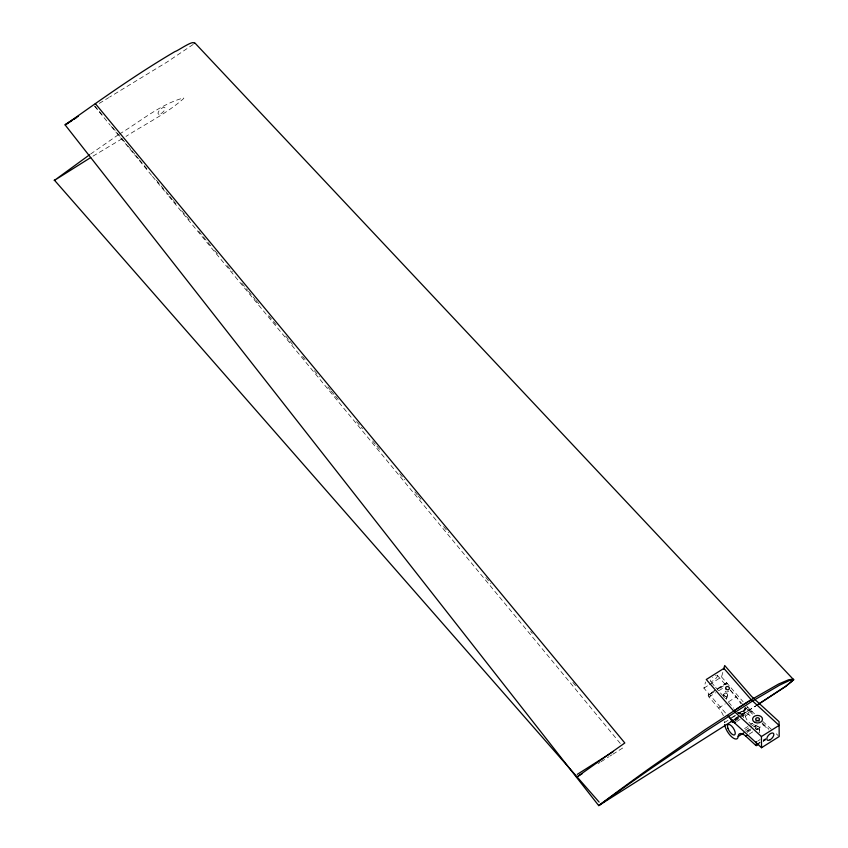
<?xml version="1.0" encoding="UTF-8"?>
<svg xmlns="http://www.w3.org/2000/svg" width="848" height="848" viewBox="0 0 848 848"><rect width="100%" height="100%" fill="white"/><g stroke="black" fill="none" stroke-linecap="round" stroke-linejoin="round"><path stroke-width="0.64" stroke-dasharray="4.24 3.18" d="M725.475 712.967L703.893 688.131L705.589 681.962M723.355 715.68A12.211 4.993 57.6 0 0 718.627 708.08L708.97 696.971A1.526 0.625 57.6 0 1 708.228 695.116L715.203 689.954M709.416 684.633L721.553 676.937L723.302 670.588M726.015 684.792A1.526 0.625 57.6 0 1 725.888 683.933L726.089 683.17A1.526 0.625 57.6 0 1 727.255 683.499L717.323 689.795M723.832 694.374L723.291 696.346A1.908 1.632 15.3 0 1 725.4 695.201A1.908 1.632 15.3 0 1 727.022 697.067A1.908 1.632 15.3 0 1 725.135 698.466M727.531 695.296L726.354 699.579A1.908 1.632 15.3 0 0 723.948 697.491M193.174 44.467L167.12 61.989L109.604 97.085M90.598 154.06L118.19 134.853M119.292 134.122C140.185 121.667 159.922 104.431 183.613 97.912L183.825 98.368C166.696 113.696 145.315 123.956 126.013 136.401M737.898 717.419L734.591 719.507L739.869 716.094M741.936 714.769L755.822 705.875M734.58 719.496L739.869 716.115M741.947 714.79L755.844 705.918M703.893 688.131L708.313 685.332M598.073 763.603L600.034 762.363M601.02 761.737L608.864 756.766M609.85 756.14L611.811 754.9M612.797 754.275L623.587 747.448M717.27 688.767L726.238 682.969M708.228 695.116L714.853 690.919M718.161 688.82L725.888 683.933M714.005 691.894L709.596 694.682A1.526 0.625 57.6 0 0 708.44 694.353M708.97 696.971L715.585 692.774M718.903 690.675L724.415 687.187M718.627 708.08L725.241 703.893M728.559 701.794L736.276 696.897A12.211 4.993 57.6 0 1 740.664 703.692M732.46 717.069L734.675 715.67M737.983 713.571L747.915 707.274A3.053 1.251 57.6 0 1 749.187 709.416A1.526 0.625 57.6 0 0 750.766 711.048A3.053 1.251 57.6 0 1 752.208 711.716L743.389 717.313M724.605 722.761A10.685 4.367 57.6 0 1 724.648 722.464L729.057 719.676M732.365 717.578L735.682 715.479M738.99 713.38L742.307 711.281A12.211 4.993 57.6 0 0 742.297 708.928M734.845 718.51L738.152 716.412M741.47 714.313L749.187 709.416M739 716.719L750.035 709.723L755.102 714.376M734.75 720.355L739.159 717.556M740.262 716.857L745.784 713.359A6.106 2.491 57.6 0 1 751.487 717.768M735.322 720.832L738.629 718.744M741.936 716.645L750.766 711.048M736.764 721.51L740.071 719.411M744.565 728.591L747.872 726.503M748.975 725.803L752.282 723.704M745.095 730.223L749.515 727.425M750.618 726.725L755.027 723.927M745.89 731.548L749.208 729.46M753.618 726.662L755.833 725.263A10.685 4.367 57.6 0 1 754.773 727.542M747.342 731.23L752.854 727.732M753.967 727.033L757.275 724.934M747.056 732.439L751.466 729.64M749.166 734.135L753.575 731.336M756.893 729.238L763.518 725.04L768.903 730.001M757.921 740.951L760.126 739.551M758.896 742.827L760.009 742.127M763.317 740.039L765.521 738.64M759.055 743.219L760.158 742.519M763.465 740.421L765.67 739.021M763.327 741.025L765.532 739.626M763.168 741.417L765.384 740.018M99.301 103.382L108.671 97.647M92.994 156.149L123.903 137.662M762.787 721.436L772.411 730.276M776.291 733.838L778.231 735.629M745.021 707.211L752.6 714.175M762.076 722.888L768.712 728.973M737.887 713.051L738.502 713.666M738.841 713.306L737.887 712.32L738.831 713.359M745.222 708.122L745.901 708.833A4.579 1.452 -41 0 1 743.463 712.087A4.579 1.452 -41 0 1 739.869 714.27M721.553 676.937L730.192 686.88M731.05 687.866L743.134 701.773M746.622 705.79L750.035 709.723M730.245 689.954L736.276 696.897M717.302 675.305L725.104 684.283M730.298 690.261L744.162 706.214M711.313 682.375L714.769 686.339M715.627 687.336L723.386 696.272M728.559 702.218L733.732 708.175M94.711 105.883L103.159 116.07M112.455 127.274L126.818 144.595M127.656 145.612L131.037 149.683M131.885 150.7L135.256 154.781M136.104 155.799L138.637 158.852M139.485 159.869L148.782 171.073M156.382 180.242L169.049 195.517M169.897 196.535L172.43 199.587M173.278 200.616L176.66 204.686M181.726 210.792L189.327 219.961M198.623 231.165L211.29 246.45M214.671 250.52L218.053 254.591M227.338 265.795L232.416 271.911M241.701 283.115L247.616 290.239M248.464 291.267L255.216 299.408M256.064 300.425L259.446 304.506M268.742 315.71L276.342 324.869M285.638 336.073L289.009 340.154M289.857 341.172L293.238 345.242M302.535 356.446L305.068 359.51M314.354 370.703L319.42 376.819M327.869 387.006L330.413 390.059M331.25 391.076L334.631 395.157M335.479 396.175L338.861 400.245M356.595 421.636L362.509 428.77M372.643 440.992L376.024 445.062M376.872 446.08L380.254 450.15M399.684 473.587L404.75 479.692M414.884 491.914L417.417 494.967M418.265 495.985L421.647 500.066M443.61 526.544L448.677 532.661M485.851 577.477L490.918 583.583M530.625 631.453L532.311 633.498M572.866 682.386L576.237 686.456M94.605 106.276L110.314 125.313M111.13 126.31L151.633 175.409M152.46 176.405L167.342 194.446M168.996 196.45L621.107 744.438M757.794 726.524A1.876 0.943 -17.2 0 0 755.78 727.754L755.759 729.238M759.596 732.396L759.554 727.796A1.876 1.452 18.7 0 1 757.487 729.132M752.642 723.344A6.106 2.491 57.6 0 1 747.236 720.323A6.106 2.491 57.6 0 1 745.784 713.359M743.664 717.747A10.685 4.367 57.6 0 1 742.307 711.281M762.151 723.916A12.211 4.993 57.6 0 1 763.518 725.04M745.307 708.048A4.579 1.887 -44.1 0 1 743.42 711.483A4.579 1.887 -44.1 0 1 739.806 713.868M738.29 713.369A4.579 1.887 -44.1 0 1 738.311 712.309M744.692 708.059A4.643 2.332 -47.4 0 1 739.869 713.433M738.216 713.369A4.643 2.332 -47.4 0 1 737.718 712.808M717.175 675.22A4.579 1.452 -41 0 1 715.171 679.142A4.579 1.452 -41 0 1 710.486 681.41A4.579 1.452 -41 0 1 712.818 677.34M715.458 675.527A4.579 1.452 -41 0 1 716.337 675.209M756.448 729.322A1.908 1.452 -0.6 0 1 759.077 729.46A1.908 1.452 -0.6 0 1 759.013 731.464M757.455 729.291A1.844 1.113 1.9 0 1 755.769 727.775M757.826 726.376A1.844 1.622 -4.6 0 1 759.617 727.881M728.612 691.067A1.876 1.24 -9 0 1 726.619 691.957A1.844 1.579 -8.6 0 1 725.146 691.099M727.552 695.021A1.876 1.707 64.2 0 1 725.475 696.515M725.888 693.176A1.844 1.738 18 0 1 727.605 695.031M723.789 694.576A1.876 1.569 -7.7 0 1 725.93 692.986M725.485 696.452A1.844 1.336 14.1 0 1 723.736 694.554M724.722 721.171A12.211 4.993 57.6 0 1 724.648 722.464M758.918 732.28A1.908 1.452 -0.6 0 1 759.172 732.471M160.929 113.685A4.579 1.887 -44.1 0 0 164.904 107.707A4.579 1.887 -44.1 0 0 158.862 111.13A4.579 1.887 -44.1 0 0 160.929 113.685"/><path stroke-width="1.27" d="M756.872 705.26L785.672 686.477L793.728 679.619L789.329 680.584L779.768 685.067L752.102 701.296L706.734 730.594L652.388 767.546A1277.162 406.075 -41 0 0 598.709 805.6L65.169 124.953C101.071 99.481 136.994 73.882 174.974 51.569C177.624 51.092 193.757 39.368 194.277 43.46M723.651 669.326L724.69 665.51L751.551 696.42L779.058 721.69L779.206 736.52L761.546 747.703L732.386 720.906L728.061 715.945M89.517 154.824L54.251 180.507L90.736 157.527M65.169 124.953L72.324 120.299M761.546 747.703L761.43 736.541L779.089 725.4L751.18 699.685L723.906 668.372L706.267 679.513L733.531 710.857L735.598 709.522M736.827 708.737L742.138 705.345M731.294 721.584L733.478 720.185L598.709 805.6A1277.162 527.159 -44.1 0 1 651.699 766.762L705.6 729.344L750.872 699.939L778.761 683.954L788.598 679.778L793.304 679.153L791.82 681.442L785.566 686.339L756.851 705.218M74.136 119.133L75.96 117.967M65.285 124.529L78.366 116.24M577.308 774.351L613.443 751.455M582.385 773.546L576.502 777.277L624.817 742.975L95.336 103.615M731.358 717.768L730.255 718.468A3.053 1.251 57.6 0 1 731.538 720.599A1.526 0.625 57.6 0 0 733.107 722.231A3.053 1.251 57.6 0 1 734.559 722.909L735.661 722.21M731.538 720.599L732.64 719.91M733.107 722.231L734.22 721.531M724.658 724.531A10.685 4.367 57.6 0 0 731.697 736.87A10.685 4.367 57.6 0 0 738.173 736.446L743.685 732.948M738.173 736.446A12.211 4.993 57.6 0 1 745.858 736.234L746.961 735.534M756.819 741.65L755.716 742.35A1.526 0.625 57.6 0 1 756.692 744.226L756.702 745.222A1.526 0.625 57.6 0 1 755.738 745.318L745.858 736.234M756.692 744.226L757.794 743.526M755.738 745.318L757.953 743.919M756.702 745.222L758.907 743.823M742.827 704.911L747.682 701.868M749.081 700.989L751.18 699.685M733.531 710.857L761.43 736.541M194.754 42.824L793.739 679.842M54.304 180.02L599.112 802.081M756.013 721.171A1.876 1.685 33.6 0 1 757.879 720.641M757.9 720.45A1.844 1.378 18.3 0 1 759.087 721.086M770.185 739.742A4.579 2.3 -47.4 0 0 773.44 733.329A4.579 2.3 -47.4 0 0 767.334 736.965A4.579 2.3 -47.4 0 0 770.185 739.742M756.564 720.44A1.908 1.463 -0.2 0 0 759.458 719.221A1.908 1.463 -0.2 0 0 756.639 717.917A1.908 1.463 -0.2 0 0 756.564 720.44M726.185 689.233A1.908 1.632 15 0 0 729.344 688.693A1.908 1.632 15 0 0 727.022 686.53A1.908 1.632 15 0 0 726.185 689.233M727.902 728.252A6.106 2.491 57.6 0 0 734.633 734.887A6.106 2.491 57.6 0 0 731.601 726.015A6.106 2.491 57.6 0 0 727.902 728.252M755.038 722.464A4.961 3.784 -0.3 0 0 762.511 719.221A4.961 3.784 -0.3 0 0 755.112 715.913A4.961 3.784 -0.3 0 0 755.038 722.464"/></g></svg>
